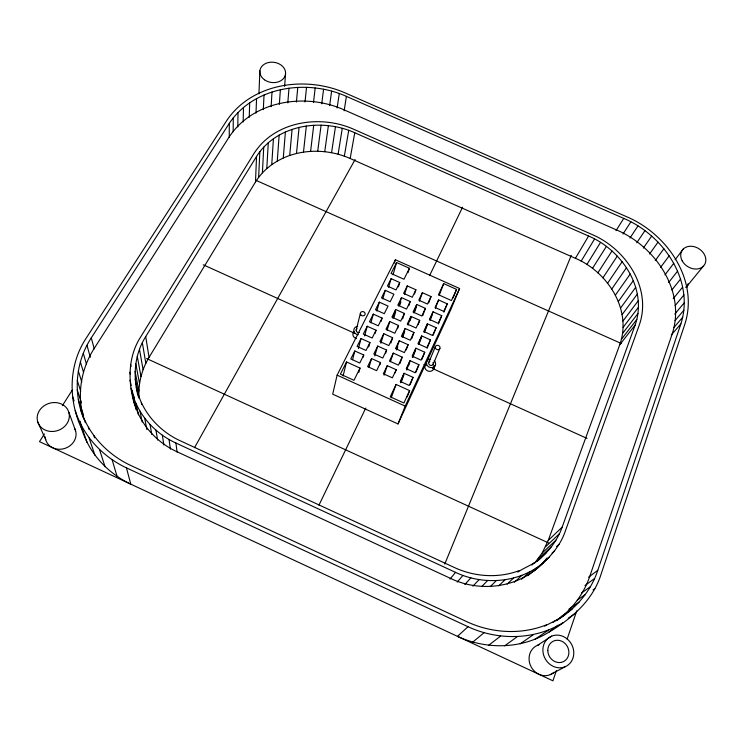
<?xml version="1.0" encoding="UTF-8"?>
<svg xmlns="http://www.w3.org/2000/svg" width="743" height="743" viewBox="0 0 743 743"><rect width="100%" height="100%" fill="white"/><g stroke="black" fill="none" stroke-linecap="round" stroke-linejoin="round"><path stroke-width="1.11" d="M83.866 418.913C72.898 392.722 75.647 361.59 91.296 337.87L229.299 123.347C254.162 86.114 307.491 78.869 346.424 96.376L623.739 218.405C663.276 234.992 694.872 280.529 680.857 323.939L597.771 570.345C590.796 591.623 575.286 609.176 556.293 620.684M229.262 137.167L229.299 123.347M233.172 131.687L233.274 117.812M237.797 126.932L238.011 112.462M243.175 121.945L243.481 107.419M249.249 117.329L249.685 102.757M255.991 113.187L256.558 98.587M258.926 93.841L259.883 70.864M139.062 397.561C138.096 383.537 141.82 369.373 149.046 357.364L255.481 181.989L256.558 156.42C276.823 124.518 321.97 117.849 354.764 132.746L588.586 236.042C621.863 249.945 647.84 288.841 635.154 325.025L562.163 527.149C557.445 540.588 548.315 551.9 537.505 560.965M255.481 181.989L258.638 177.336L259.836 151.674M263.31 109.611L264.025 94.983M258.638 177.336L262.4 172.85L263.737 147.086M262.4 172.85L266.774 168.587L268.279 142.74M271.139 106.667L272.003 92.011M266.774 168.587L271.743 164.649L273.424 138.718M279.34 104.401L280.371 89.745M271.743 164.649L277.26 161.101L279.154 135.096M284.615 86.374L285.553 73.817M277.26 161.101L283.278 158.018L285.396 131.966M287.81 102.859L288.999 88.203M534.57 563.175L542.176 553.033L548.232 540.44L619.755 344.715C632.237 309.831 607.672 271.836 575.407 258.323L350.176 158.491C329.195 149.25 304.324 148.619 283.278 158.018M138.142 396.121C132.672 376.246 134.529 354.188 145.721 336.588L256.558 156.42M289.724 155.463L292.073 129.375M134.697 405.093C127.842 382.617 127.592 356.965 140.817 336.7L254.06 153.392C274.734 120.988 320.632 114.255 353.993 129.393L591.818 234.416C625.671 248.571 652.15 288.089 639.324 324.923L565.349 531.022C559.85 547.461 547.396 560.018 534.338 570.819M296.411 102.051L297.767 87.405M296.485 153.485L299.085 127.378M305.011 101.958L306.534 87.33M303.478 152.12L306.339 126.013M313.49 102.571L315.171 87.971M310.593 151.368L313.713 125.279M321.728 103.825L323.576 89.253M317.707 151.238L321.097 125.177M329.632 105.655L331.629 91.138M324.737 151.693L328.378 125.669M337.118 108.014L339.272 93.534M331.564 152.705L335.464 126.737M344.139 110.8L346.424 96.376M338.121 154.219L342.263 128.316M344.343 156.169L348.718 130.341M350.176 158.491L354.764 132.746M337.118 375.15L332.697 394.152L398.007 423.937L450.741 309.785L459.592 288.507L395.369 259.762L337.118 375.15L405.195 406.124L398.007 423.937M343.09 375.967L346.535 361.962L360.021 368.082L358.841 372.345M356.148 330.31L360.336 313.5M352.563 359.723L354.81 350.965L363.754 355.015L363.151 357.188M358.414 348.569L361.061 338.52L369.94 342.542L368.686 346.972M364.618 335.929L367.218 326.242L376.051 330.226L375.131 333.431M370.906 322.871L373.311 314.113L382.078 318.069L381.131 321.338M376.831 311.048L379.32 302.141L388.041 306.07L384.261 313.695L375.503 309.747L379.32 302.141M382.812 298.909L385.245 290.327L393.92 294.219L390.186 301.742L381.484 297.832L385.245 290.327M394.412 263.106L395.369 259.762M388.598 287.365L391.106 278.653L399.725 282.516L398.406 286.854M393.047 274.752L396.586 262.53L409.412 268.269L408.028 272.672M369.03 367.2L371.574 358.563L380.527 362.621L379.849 364.767M374.741 355.962L377.723 346.062L386.62 350.083L385.571 353.362M380.871 343.275L383.778 333.718L392.629 337.712L390.911 342.987M387.094 330.18L389.769 321.533L398.554 325.499L397.496 328.722M392.926 318.292L395.675 309.506L404.415 313.444L402.604 318.896M393.985 317.326L395.722 311.8M398.824 306.116L401.508 297.637L410.192 301.537L408.78 305.744M399.883 305.076L400.895 301.881M404.508 294.516L407.275 285.906L415.904 289.779L414.455 294.052M384.066 375.252L387.252 365.667L396.214 369.735L395.1 372.902M390.372 361.795L393.298 353.111L402.204 357.142L399.901 363.606M396.418 349.099L399.26 340.712L408.121 344.715L406.245 349.916M396.743 349.962L397.821 346.795M556.433 670.511L552.922 680.82L39.49 441.639L44.404 433.912M567.113 639.166L576.754 610.848M686.922 287.392L688.046 284.095A12.807 10.309 32.7 0 1 685.984 287.374L703.287 266.273M402.223 337.016L405.158 328.48L413.962 332.446L411.65 338.799M402.845 336.95L404.694 331.582M407.963 325.072L410.972 316.397L419.721 320.335L418.151 324.645M410.034 320.772L411.176 317.493M413.786 312.849L416.712 304.463L425.414 308.373L422.73 315.654M414.724 311.754L416.572 306.488M419.386 301.194L422.386 292.686L431.033 296.568L428.683 302.903M391.189 397.849L396.075 384.456L409.634 390.614L407.053 397.078M400.551 382.729L404.071 373.292L413.052 377.36L410.173 384.651M401.099 382.422L403.867 375.029M406.802 369.234L410.015 360.671L418.941 364.711L415.987 372.15M406.876 370.135L407.693 367.98M408.501 365.825L409.718 362.593M412.365 357.522L415.876 348.216L424.755 352.228L421.885 359.408M412.867 357.253L415.625 349.972M418.467 344.343L421.671 335.92L430.485 339.904L427.141 348.253M418.913 344.204L421.736 336.783M424.114 332.353L427.383 323.781L436.15 327.728L433.16 335.167M424.903 331.257L427.383 324.793M439.159 295.426L443.701 283.612L456.592 289.389L453.091 297.887M429.844 320.075L433.03 311.8L441.741 315.71L438.426 323.929M430.253 319.964L432.658 313.722M435.352 308.364L438.602 299.958L447.267 303.85L443.877 312.199M444.769 564.067L571.274 255.369M428.85 362.343L435.435 346.507M433.132 364.274L439.865 348.504A2.424 2.155 22.7 0 0 437.321 345.309A2.424 2.155 22.7 0 0 435.76 348.708A2.424 2.155 22.7 0 0 439.865 348.504M433.643 369.02L435.277 365.24M563.12 622.643C534.7 640.225 498.005 640.642 468.016 626.72L457.474 636.361C486.219 649.726 521.391 649.187 548.613 632.321C571.506 618.91 592.84 600.437 601.041 574.32L684.972 323.846C698.903 279.702 666.945 233.804 626.878 216.835L345.681 93.144C306.116 75.526 252.304 82.77 226.856 120.385L86.309 337.991C68.328 364.897 68.198 400.078 81.702 428.906C89.169 453.369 107.819 473.319 130.787 484.167L126.431 467.858C102.534 456.583 83.021 435.9 75.247 410.415M409.634 390.614L403.886 403.003L390.242 396.799L396.075 384.456M456.592 289.389L451.419 300.534L438.454 294.72L443.701 283.612M405.195 406.124L459.592 288.507M413.052 377.36L409.272 385.496L400.254 381.41L404.071 373.292M418.941 364.711L415.207 372.745L406.245 368.686L410.015 360.671M424.755 352.228L421.067 360.151L412.151 356.129L415.876 348.216M430.485 339.904L426.844 347.724L417.993 343.73L421.671 335.92M436.15 327.728L432.556 335.455L423.751 331.489L427.383 323.781M441.741 315.71L438.194 323.344L429.445 319.406L433.03 311.8M447.267 303.85L443.757 311.382L435.064 307.472L438.602 299.958M396.214 369.735L392.369 377.825L383.36 373.748L387.252 365.667M402.204 357.142L398.406 365.138L389.462 361.079L393.298 353.111M408.121 344.715L404.368 352.6L395.471 348.578L399.26 340.712M413.962 332.446L410.257 340.238L401.415 336.245L405.158 328.48M419.721 320.335L416.061 328.025L407.275 324.069L410.972 316.397M425.414 308.373L421.801 315.97L413.071 312.041L416.712 304.463M431.033 296.568L427.466 304.063L418.783 300.163L422.386 292.686M318.914 505.24L365.723 408.13M429.584 275.625L462.573 207.186M380.527 362.621L376.617 370.683L367.627 366.605L371.574 358.563M386.62 350.083L382.756 358.042L373.822 353.993L377.723 346.062M392.629 337.712L388.812 345.569L379.933 341.557L383.778 333.718M398.554 325.499L394.793 333.254L385.97 329.27L389.769 321.533M404.415 313.444L400.691 321.097L391.923 317.15L395.675 309.506M410.192 301.537L406.523 309.097L397.802 305.178L401.508 297.637M415.904 289.779L412.281 297.246L403.616 293.355L407.275 285.906M360.021 368.082L353.974 380.305L340.405 374.128L346.535 361.962M409.412 268.269L403.978 279.257L391.078 273.47L396.586 262.53M363.754 355.015L359.77 363.039L350.798 358.962L354.81 350.965M369.94 342.542L366.011 350.464L357.095 346.424L361.061 338.52M376.051 330.226L372.169 338.046L363.308 334.034L367.218 326.242M382.078 318.069L378.252 325.787L369.447 321.812L373.311 314.113M399.725 282.516L396.038 289.946L387.391 286.064L391.106 278.653M194.517 447.713L355.098 159.55M575.407 258.323L588.586 236.042M581.165 261.137L594.576 238.958M586.896 264.499L600.53 242.422M616.012 230.655L623.739 218.405M592.496 268.399L606.353 246.444M62.356 405.687L72.275 390.084M597.892 272.839L611.972 251.023M622.996 234.045L630.863 221.86M602.963 277.78L617.257 256.121M629.943 238.076L637.958 225.956M607.625 283.194L622.132 261.703M636.76 242.757L644.924 230.72M611.795 289.008L626.488 267.694M643.345 248.078L651.648 236.125M615.38 295.147L630.25 274.018M649.568 254.004L658.01 242.153M618.325 301.528L633.342 280.585M620.581 308.039L635.729 287.29M655.307 260.496L663.889 248.747M622.123 314.595L637.373 294.033M660.471 267.48L669.174 255.833M622.95 321.078L638.274 300.711M623.08 327.412L638.46 307.221M675.099 259.753L683.337 248.942M664.948 274.845L673.771 263.319M622.55 333.505L637.968 313.49M621.427 339.282L636.835 319.444M619.755 344.715L635.154 325.025M668.672 282.507L677.588 271.102M671.895 289.919L680.579 279.052M673.214 298.695L682.696 287.049M675.136 305.614L683.931 294.98M449.952 579.103L455.552 572.37C483.693 585.735 519.608 583.069 543.625 562.47M674.746 314.131L684.322 302.726M546.932 557.974C524.995 586.886 482.467 593.917 450.546 578.398L177.038 451.763C152.779 440.738 134.112 417.037 132.124 390.094L133.889 398.527M675.034 320.604L683.894 310.184M673.845 327.598L682.715 317.28M671.254 335.009L680.857 323.939M457.186 582.075L462.973 575.416M464.877 584.462L470.858 577.859M472.929 586.143L479.114 579.596M482.058 586.246L487.64 580.534M490.556 586.32L496.324 580.617M498.674 585.883L505.017 579.791M548.232 540.44L562.163 527.149M517.778 572.091C525.115 567.076 534.18 564.308 540.811 557.919M545.566 546.783L559.423 533.725M507.051 584.156L513.571 578.035M542.176 553.033L555.931 540.207M538.053 559.08L551.668 546.476M531.849 565.098L534.291 562.841M536.539 561.717L546.616 552.43M514.305 582.308L521.837 575.37M556.563 546.597L559.015 544.359M521.549 579.234L529.685 571.831M552.095 553.108L554.677 550.777M527.864 575.723L536.985 567.503M535.954 569.073L549.541 556.851M472.799 642.091L484.046 632.72M557.046 620.173C572.221 609.436 583.784 593.871 589.803 576.289L672.201 333.923C686.142 291.302 655.41 246.267 616.476 229.921L344.278 109.936C305.977 92.652 253.53 100.11 229.262 136.842L94.147 348.541C80.95 369.03 76.715 395.127 83.755 418.569M488.653 645.286L500.615 636.073M548.613 632.321L553.804 628.411M555.532 627.111L558.132 625.16M588.586 577.19L597.771 570.345M584.945 585.558L594.558 578.537M504.59 645.871L517.258 636.705M581.37 593.128L590.434 586.636M577.283 600.177L585.363 594.484M593.025 589.942L594.864 588.66M544.591 626.126L555.792 620.442L564.466 615.074M568.869 609.214L579.317 601.951M520.174 643.847L533.511 634.606M561.151 616.569L572.333 608.861M552.95 622.393L555.792 620.442M534.979 639.277L548.938 629.869M568.209 618.185L575.695 613.17M537.579 645.286L551.687 636.129M550.266 674.663L565.098 666.759A16.736 15.036 61 0 0 566.983 638.794A16.736 15.036 61 0 0 542.919 648.853A16.736 15.036 61 0 0 565.098 666.759M546.439 624.844C520.964 635.033 491.587 633.222 466.864 621.705L130.991 465.573C107.419 454.679 88.083 434.181 80.578 409.105M519.431 570.531C498.516 578.481 474.647 576.893 454.447 567.55L180.326 440.822C158.519 430.866 141.049 410.888 136.359 387.112M255.666 180.187L621.473 343.572M203.248 264.796L354.448 333.198M423.947 364.637L426.055 365.593M432.389 368.454L587.044 438.416M146.612 358.535L548.65 542.966M131.158 388.227C135.885 412.476 153.69 432.881 175.924 443.032L455.552 572.37M126.431 467.858L468.016 626.72M37.605 421.569L45.732 439.763M68.848 412.319A16.29 14.266 -18.1 0 1 48.927 431.219A16.29 14.266 -18.1 0 1 41.97 407.517A16.29 14.266 -18.1 0 1 68.848 412.319L75.582 430.754M80.885 424.624L87.126 442.596M72.628 396.651L74.077 400.876M89.049 437.831L94.965 455.32M78.321 399.548L83.587 415.337M83.95 418.402L85.389 422.683M88.408 427.271L89.104 429.38M77.216 389.899L81.47 402.836M93.841 435.593L94.556 437.785M77.226 380.314L80.718 391.152M99.543 449.664L105.032 466.697M78.303 370.933L81.758 381.958M80.365 361.906L83.578 372.503M112.119 459.768L117.078 476.402M83.3 353.334L86.439 364.079M86.977 345.309L90.33 357.272M91.296 337.87L94.24 348.866M130.062 380.193L131.186 385.58M133.201 396.177L135.988 409.467M129.895 372.197L130.341 374.379M136.173 403.895L138.421 414.817M80.142 421.207L81.702 428.906M130.61 364.376L131.056 366.587M140.018 411.26L142.182 422.024M135.263 379.236L139.034 398.229M135.077 371.398L138.904 391.069M144.671 418.16L146.882 429.584M141.3 402.474L141.727 404.656M135.774 363.726L139.554 383.648M137.269 356.334L140.975 376.487M150.012 424.494L151.851 434.516M139.489 349.303L143.102 369.68M155.946 430.178L157.646 440.079M142.34 342.699L145.823 363.29M145.721 336.588L149.046 357.364M162.327 435.175L163.878 444.973M169.023 439.466L170.416 449.162M175.924 443.032L177.085 452.153M134.037 396.27L134.084 398.471M74.476 428.154A15.594 13.745 -19.3 0 1 64.474 448.54A15.594 13.745 -19.3 0 1 45.286 436.94M554.027 672.266A16.012 14.461 62.5 0 1 531.217 667A16.012 14.461 62.5 0 1 538.981 644.803M433.633 365.77A4.662 4.189 23 0 1 431.451 371.054A4.662 4.189 23 0 1 425.433 368.983A4.662 4.189 23 0 1 426.798 363.411M434.2 360.466A4.699 4.217 22.9 0 1 433.475 367.107A4.699 4.217 22.9 0 1 426.603 364.367A4.699 4.217 22.9 0 1 430.587 359.027M433.03 362.426A2.35 2.108 22.9 0 1 432.101 365.268A2.35 2.108 22.9 0 1 428.962 364.181A2.35 2.108 22.9 0 1 429.891 361.349M356.361 338.576A4.644 4.161 14.2 0 1 353.919 331.694M358.275 334.721A4.681 4.179 14.3 0 1 353.826 330.542A4.681 4.179 14.3 0 1 357.736 326.335M359.306 332.52A2.34 2.09 14.3 0 1 357.021 328.805M688.037 284.095A12.817 10.309 32.7 0 1 686.151 287.197M682.213 260.877A13.3 10.551 32.3 0 0 703.983 265.502A13.3 10.551 32.3 0 0 693.628 246.555A13.3 10.551 32.3 0 0 682.213 260.877M264.489 79.798A12.919 10.161 8.1 0 0 285.405 74.802A12.919 10.161 8.1 0 0 268.26 62.579A12.919 10.161 8.1 0 0 264.489 79.798M547.795 650.404A11.433 10.272 61 0 0 563.621 661.549A11.433 10.272 61 0 0 563.621 642.286A11.433 10.272 61 0 0 547.795 650.404M361.089 315.19A2.415 2.145 14.4 0 0 365.073 314.335A2.415 2.145 14.4 0 0 362.055 311.614A2.415 2.145 14.4 0 0 361.089 315.19"/></g></svg>
